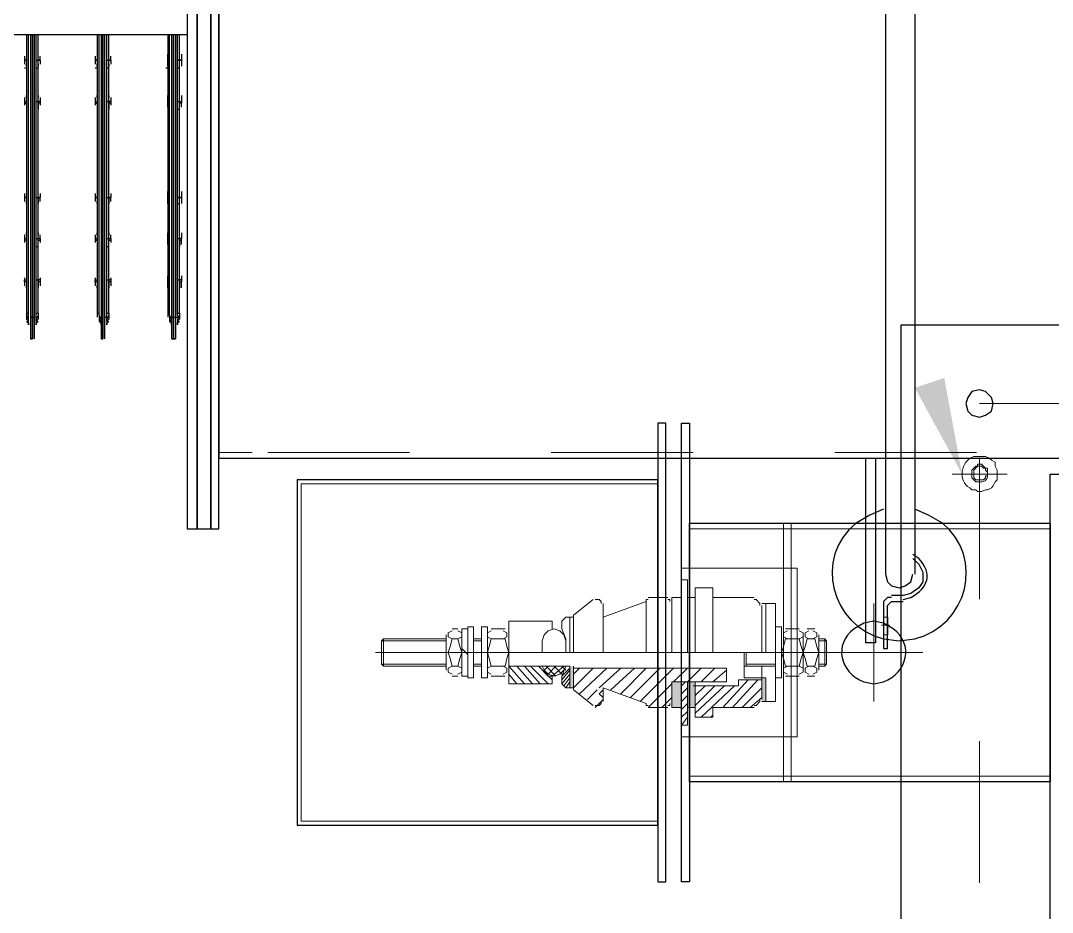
# Model space of a CAD drawing. Header units: metres. Extents: x 532250 to 532639, y 2673852 to 2674172.
# Drawn here: x 532449.909 to 532450.637, y 2674047.684 to 2674048.313 of the extents above; entities that cross this region are included whole.
import ezdxf

# ---------------------------------------------------------------- set-up
doc = ezdxf.new("R2010")
doc.units = ezdxf.units.M
doc.header["$MEASUREMENT"] = 0
doc.linetypes.add('PDF_IMPORT', pattern=[1, 0.8, -0.2])
doc.layers.add('IDT', color=7, linetype='Continuous')

# ---------------------------------------------------------------- blocks, each defined once
blk = doc.blocks.new('IDT')
at = {"layer": 'IDT', "transparency": 33554559}
for points in [[(16.49559, 9.90925), (16.49559, 9.92585), (16.49283, 9.92585), (16.49283, 9.90925)], [(16.54815, 9.91202), (16.54815, 9.93), (16.54262, 9.93), (16.54262, 9.91202)], [(16.55922, 9.93), (16.5523, 9.93), (16.5523, 9.91202), (16.55922, 9.91202)], [(16.63114, 9.90095), (16.63114, 9.91617), (16.62838, 9.91617), (16.62838, 9.90095)]]:
    blk.add_hatch(color=0, dxfattribs=at).paths.add_polyline_path(points)
at = {"layer": 'IDT', "color": 0, "lineweight": 25}
for p, q in [((16.39739, 14.30905), (16.39739, 9.66028)), ((16.29227, 14.20393), (16.29227, 9.7654)), ((16.54677, 9.72944), (16.54677, 10.0531)), ((16.54677, 10.0531), (16.5523, 10.0531)), ((16.5523, 10.0531), (16.5523, 9.72944)), ((16.5689, 10.0531), (16.56337, 10.0531)), ((16.56337, 10.0531), (16.56337, 9.72944)), ((16.5689, 9.72944), (16.5689, 10.0531)), ((16.8234, 10.01299), (16.5689, 10.01299)), ((16.5689, 10.01299), (16.5689, 9.76955)), ((16.8234, 9.76955), (16.8234, 10.01299)), ((16.29227, 9.79998), (16.29227, 9.98256)), ((16.29227, 9.98256), (16.54677, 9.98256)), ((16.54677, 9.98256), (16.54677, 9.79998)), ((16.41676, 9.9134), (16.40984, 9.91202)), ((16.42367, 9.91202), (16.41676, 9.9134)), ((16.39877, 9.88297), (16.38771, 9.88159)), ((16.40984, 9.88159), (16.39877, 9.88297)), ((16.40984, 9.8885), (16.40707, 9.8885)), ((16.40707, 9.8885), (16.40707, 9.86084)), ((16.40984, 9.85808), (16.40984, 9.8885)), ((16.41537, 9.75434), (16.41537, 9.88436)), ((16.41537, 9.88436), (16.42229, 9.88436)), ((16.42229, 9.88436), (16.42229, 9.83594)), ((16.40292, 9.87467), (16.40984, 9.87052)), ((16.40707, 9.86637), (16.40707, 9.87882)), ((16.40984, 9.86637), (16.40984, 9.87882)), ((16.42367, 9.87052), (16.43059, 9.87467)), ((16.40984, 9.87052), (16.41676, 9.86914)), ((16.41676, 9.86914), (16.42367, 9.87052)), ((16.40707, 9.86084), (16.40707, 9.85808)), ((16.39601, 9.85393), (16.39048, 9.85254)), ((16.40154, 9.85531), (16.39601, 9.85531)), ((16.40431, 9.85531), (16.40154, 9.85531)), ((16.40707, 9.85808), (16.40431, 9.85531)), ((16.40707, 9.85254), (16.40984, 9.85531)), ((16.40984, 9.85531), (16.40984, 9.85808)), ((16.38218, 9.84148), (16.38494, 9.84563)), ((16.38494, 9.84563), (16.39048, 9.84978)), ((16.39048, 9.84978), (16.39601, 9.85116)), ((16.39877, 9.84563), (16.39462, 9.84424)), ((16.39601, 9.85116), (16.40431, 9.85116)), ((16.40431, 9.84424), (16.39877, 9.84563)), ((16.40431, 9.85254), (16.40707, 9.85254)), ((16.38218, 9.83456), (16.38218, 9.84148)), ((16.39048, 9.84148), (16.38909, 9.83594)), ((16.39462, 9.84424), (16.39048, 9.84148)), ((16.40707, 9.84148), (16.40431, 9.84424)), ((16.40846, 9.83594), (16.40707, 9.84148)), ((16.38494, 9.82903), (16.38218, 9.83456)), ((16.38771, 9.26609), (16.38771, 9.83594)), ((16.40846, 9.26609), (16.40846, 9.83594)), ((16.42229, 9.83594), (16.42229, 9.75434)), ((16.38909, 9.82488), (16.38494, 9.82903)), ((16.38494, 9.82488), (16.38909, 9.82211)), ((16.88426, 9.80413), (16.87873, 9.80413)), ((16.87873, 9.80413), (16.87873, 8.9452)), ((16.88426, 8.9452), (16.88426, 9.80413)), ((16.89394, 9.80413), (16.88426, 9.80413)), ((16.88426, 9.80413), (16.88426, 8.9452)), ((16.89394, 8.9452), (16.89394, 9.80413)), ((16.90086, 9.80413), (16.89394, 9.80413)), ((16.89394, 9.80413), (16.89394, 8.9452)), ((16.90086, 8.9452), (16.90086, 9.80413)), ((16.54677, 9.79998), (16.29227, 9.79998)), ((16.36834, 9.79998), (16.37803, 9.79445)), ((16.41952, 9.79445), (16.4292, 9.79998)), ((16.37803, 9.79445), (16.38771, 9.7903)), ((16.40984, 9.7903), (16.41952, 9.79445)), ((16.5689, 9.76955), (16.8234, 9.76955)), ((16.29227, 9.7654), (15.36418, 9.7654)), ((16.87873, 9.75434), (14.77772, 9.75434)), ((16.42229, 9.75434), (16.41537, 9.75434)), ((16.87873, 8.99637), (16.87873, 9.75434)), ((16.5523, 9.72944), (16.54677, 9.72944)), ((16.56337, 9.72944), (16.5689, 9.72944)), ((16.33792, 9.72391), (16.33377, 9.72114)), ((16.34207, 9.72529), (16.33792, 9.72391)), ((16.3476, 9.72391), (16.34207, 9.72529)), ((16.35036, 9.72114), (16.3476, 9.72391)), ((16.33377, 9.72114), (16.33238, 9.71561)), ((16.33238, 9.71561), (16.33377, 9.71146)), ((16.35175, 9.71561), (16.35036, 9.72114)), ((16.35036, 9.71146), (16.35175, 9.71561)), ((16.33377, 9.71146), (16.33792, 9.70731)), ((16.33792, 9.70731), (16.34207, 9.70593)), ((16.34207, 9.70593), (16.3476, 9.70731)), ((16.3476, 9.70731), (16.35036, 9.71146)), ((16.91054, 9.66997), (16.90916, 9.66997)), ((16.90916, 9.66997), (16.90916, 9.65475)), ((16.90916, 9.65337), (16.90916, 9.66997)), ((16.90916, 9.66997), (16.91054, 9.66997)), ((16.91192, 9.66997), (16.91054, 9.66997)), ((16.91054, 9.66997), (16.91054, 9.65475)), ((16.91192, 9.65337), (16.91192, 9.66997)), ((16.95895, 9.66997), (16.95895, 9.65337)), ((16.96172, 9.66997), (16.96033, 9.66997)), ((16.96033, 9.66997), (16.96172, 9.66997)), ((16.96033, 9.65475), (16.96033, 9.66997)), ((16.96033, 9.66997), (16.96033, 9.65475)), ((16.96172, 9.65337), (16.96172, 9.66997)), ((17.00874, 9.66997), (17.00874, 9.65337)), ((17.01151, 9.66997), (17.01013, 9.66997)), ((17.01013, 9.66997), (17.01151, 9.66997)), ((17.01013, 9.65475), (17.01013, 9.66997)), ((17.01013, 9.66997), (17.01013, 9.65475)), ((17.01151, 9.65337), (17.01151, 9.66997)), ((16.39739, 9.66028), (15.27012, 9.66028)), ((16.90777, 9.6589), (16.90639, 9.65752)), ((16.90639, 9.65614), (16.90777, 9.65752)), ((16.90777, 9.65752), (16.90639, 9.65614)), ((16.90777, 9.65614), (16.90777, 9.66028)), ((16.90777, 9.66028), (16.90777, 9.6589)), ((16.91192, 9.6589), (16.91192, 9.66028)), ((16.91192, 9.66028), (16.91192, 9.65614)), ((16.91331, 9.65752), (16.91192, 9.6589)), ((16.91331, 9.65614), (16.91192, 9.65752)), ((16.91331, 9.65337), (16.91331, 9.65752)), ((16.95757, 9.6589), (16.95618, 9.65752)), ((16.95618, 9.65614), (16.95757, 9.65752)), ((16.95757, 9.65614), (16.95757, 9.66028)), ((16.95757, 9.66028), (16.95757, 9.6589)), ((16.95757, 9.65752), (16.95757, 9.65337)), ((16.96172, 9.6589), (16.96172, 9.66028)), ((16.96172, 9.66028), (16.96172, 9.65614)), ((16.9631, 9.65752), (16.96172, 9.6589)), ((16.9631, 9.65614), (16.96172, 9.65752)), ((16.9631, 9.65337), (16.9631, 9.65752)), ((17.00736, 9.6589), (17.00598, 9.65752)), ((17.00598, 9.65614), (17.00736, 9.65752)), ((17.00736, 9.65614), (17.00736, 9.66028)), ((17.00736, 9.66028), (17.00736, 9.6589)), ((17.00736, 9.65752), (17.00736, 9.65337)), ((17.01289, 9.6589), (17.01289, 9.66028)), ((17.01289, 9.66028), (17.01289, 9.65614)), ((17.01428, 9.65752), (17.01289, 9.6589)), ((17.01428, 9.65614), (17.01289, 9.65752)), ((17.01289, 9.65752), (17.01289, 9.65337)), ((16.90639, 9.65337), (16.90777, 9.65614)), ((16.90639, 9.65475), (16.90639, 9.65614)), ((16.90639, 9.65614), (16.90777, 9.65337)), ((16.90639, 9.65199), (16.90639, 9.65475)), ((16.90777, 9.65199), (16.90639, 9.65199)), ((16.90639, 9.65199), (16.90639, 9.45558)), ((16.90916, 9.65475), (16.90777, 9.65475)), ((16.90777, 9.65337), (16.90777, 9.45558)), ((16.91054, 9.65475), (16.90916, 9.65475)), ((16.90916, 9.65475), (16.90916, 9.45558)), ((16.90916, 9.45558), (16.90916, 9.65337)), ((16.91192, 9.65475), (16.91054, 9.65475)), ((16.91054, 9.65475), (16.91054, 9.45558)), ((16.91192, 9.65614), (16.91331, 9.65337)), ((16.91192, 9.45558), (16.91192, 9.65337)), ((16.91331, 9.65475), (16.91331, 9.65614)), ((16.91331, 9.65337), (16.91331, 9.45558)), ((16.91469, 9.65199), (16.91331, 9.65199)), ((16.91469, 9.65199), (16.91469, 9.65475)), ((16.91469, 9.45558), (16.91469, 9.65199)), ((16.95618, 9.65337), (16.95757, 9.65614)), ((16.95618, 9.65475), (16.95618, 9.65614)), ((16.95618, 9.65199), (16.95618, 9.65475)), ((16.95757, 9.65199), (16.95618, 9.65199)), ((16.95618, 9.65199), (16.95618, 9.45558)), ((16.95895, 9.65475), (16.95757, 9.65475)), ((16.95757, 9.65337), (16.95757, 9.45558)), ((16.95895, 9.65337), (16.95895, 9.45558)), ((16.96172, 9.65475), (16.96033, 9.65475)), ((16.96033, 9.65475), (16.96172, 9.65475)), ((16.96033, 9.45558), (16.96033, 9.65475)), ((16.96033, 9.65475), (16.96033, 9.45558)), ((16.96172, 9.65614), (16.9631, 9.65337)), ((16.96172, 9.45558), (16.96172, 9.65337)), ((16.9631, 9.65475), (16.9631, 9.65614)), ((16.9631, 9.65337), (16.9631, 9.45558)), ((16.96448, 9.65199), (16.9631, 9.65199)), ((16.96448, 9.65199), (16.96448, 9.65475)), ((16.96448, 9.45558), (16.96448, 9.65199)), ((17.00598, 9.65337), (17.00736, 9.65614)), ((17.00598, 9.65475), (17.00598, 9.65614)), ((17.00598, 9.65199), (17.00598, 9.65475)), ((17.00736, 9.65199), (17.00598, 9.65199)), ((17.00598, 9.65199), (17.00598, 9.45558)), ((17.00736, 9.65337), (17.00736, 9.45558)), ((17.01013, 9.65475), (17.00874, 9.65475)), ((17.00874, 9.65337), (17.00874, 9.45558)), ((17.01013, 9.65475), (17.01013, 9.45558)), ((17.01013, 9.45558), (17.01013, 9.65475)), ((17.01013, 9.65475), (17.01151, 9.65475)), ((17.01151, 9.65475), (17.01013, 9.65475)), ((17.01151, 9.45558), (17.01151, 9.65337)), ((17.01289, 9.65614), (17.01428, 9.65337)), ((17.01289, 9.65337), (17.01289, 9.45558)), ((17.01428, 9.65199), (17.01289, 9.65199)), ((17.01428, 9.65475), (17.01428, 9.65614)), ((17.01428, 9.65199), (17.01428, 9.65475)), ((17.01428, 9.45558), (17.01428, 9.65199)), ((16.90501, 9.634), (16.90501, 9.63262)), ((16.90501, 9.63262), (16.90501, 9.62986)), ((16.90501, 9.62847), (16.90501, 9.62986)), ((16.90501, 9.62986), (16.90639, 9.62986)), ((16.90501, 9.62709), (16.90501, 9.62847)), ((16.90501, 9.62847), (16.90639, 9.62847)), ((16.90639, 9.62847), (16.90639, 9.634)), ((16.90777, 9.62847), (16.90639, 9.62847)), ((16.90639, 9.62847), (16.90639, 9.62432)), ((16.91469, 9.62986), (16.91469, 9.634)), ((16.91469, 9.634), (16.91469, 9.63262)), ((16.91469, 9.63262), (16.91469, 9.62986)), ((16.91469, 9.62432), (16.91469, 9.62986)), ((16.91469, 9.62986), (16.91469, 9.62709)), ((16.9548, 9.62986), (16.9548, 9.63262)), ((16.9548, 9.62847), (16.9548, 9.62986)), ((16.9548, 9.62986), (16.95618, 9.62986)), ((16.9548, 9.62709), (16.9548, 9.62847)), ((16.9548, 9.62847), (16.95618, 9.62847)), ((16.95618, 9.62986), (16.95618, 9.634)), ((16.95618, 9.634), (16.95618, 9.63262)), ((16.95618, 9.62847), (16.95618, 9.62986)), ((16.95757, 9.62847), (16.95618, 9.62847)), ((16.95618, 9.62847), (16.95618, 9.62432)), ((16.96448, 9.62847), (16.96448, 9.634)), ((16.96448, 9.634), (16.96448, 9.63262)), ((16.96448, 9.62986), (16.96587, 9.62986)), ((16.96448, 9.62432), (16.96448, 9.62847)), ((16.96587, 9.62847), (16.96448, 9.62847)), ((16.96587, 9.62986), (16.96587, 9.63262)), ((16.96587, 9.62986), (16.96587, 9.62847)), ((16.96587, 9.62709), (16.96587, 9.62847)), ((17.00459, 9.62986), (17.00459, 9.63262)), ((17.00459, 9.62847), (17.00459, 9.62986)), ((17.00459, 9.62986), (17.00598, 9.62986)), ((17.00459, 9.62709), (17.00459, 9.62847)), ((17.00459, 9.62847), (17.00598, 9.62847)), ((17.00598, 9.62986), (17.00598, 9.634)), ((17.00598, 9.634), (17.00598, 9.63262)), ((17.00598, 9.62847), (17.00598, 9.62986)), ((17.00736, 9.62847), (17.00598, 9.62847)), ((17.00598, 9.62847), (17.00598, 9.62432)), ((17.01428, 9.62847), (17.01428, 9.634)), ((17.01428, 9.634), (17.01428, 9.63262)), ((17.01428, 9.62986), (17.01566, 9.62986)), ((17.01428, 9.62432), (17.01428, 9.62847)), ((17.01566, 9.62847), (17.01428, 9.62847)), ((17.01566, 9.62986), (17.01566, 9.63262)), ((17.01566, 9.62986), (17.01566, 9.62847)), ((17.01566, 9.62709), (17.01566, 9.62847)), ((16.90501, 9.62571), (16.90501, 9.62709)), ((16.91469, 9.62709), (16.91469, 9.62571)), ((16.95618, 9.62709), (16.95618, 9.62571)), ((16.96448, 9.62571), (16.96448, 9.62709)), ((17.00598, 9.62709), (17.00598, 9.62571)), ((17.01428, 9.62571), (17.01428, 9.62709)), ((16.90501, 9.60358), (16.90501, 9.60219)), ((16.90501, 9.60219), (16.90501, 9.60081)), ((16.90501, 9.60081), (16.90501, 9.59943)), ((16.90501, 9.60081), (16.90639, 9.60081)), ((16.90501, 9.59943), (16.90639, 9.59943)), ((16.90501, 9.59666), (16.90501, 9.59943)), ((16.90639, 9.60081), (16.90639, 9.60496)), ((16.90639, 9.59943), (16.90639, 9.60081)), ((16.90777, 9.59943), (16.90639, 9.59943)), ((16.90639, 9.59943), (16.90639, 9.59528)), ((16.91469, 9.59943), (16.91469, 9.60496)), ((16.91469, 9.60358), (16.91469, 9.60219)), ((16.91469, 9.60219), (16.91469, 9.59943)), ((16.91469, 9.59943), (16.91469, 9.59666)), ((16.91469, 9.59528), (16.91469, 9.59943)), ((16.9548, 9.60081), (16.9548, 9.60219)), ((16.9548, 9.59943), (16.9548, 9.60081)), ((16.9548, 9.60081), (16.95618, 9.60081)), ((16.95618, 9.59943), (16.9548, 9.59943)), ((16.9548, 9.59943), (16.9548, 9.59666)), ((16.95757, 9.60496), (16.95618, 9.60496)), ((16.95618, 9.60496), (16.95618, 9.60081)), ((16.95618, 9.60358), (16.95618, 9.60219)), ((16.95618, 9.60081), (16.95618, 9.59943)), ((16.95757, 9.59943), (16.95618, 9.59943)), ((16.95618, 9.59943), (16.95618, 9.59528)), ((16.96448, 9.60081), (16.96448, 9.60496)), ((16.96448, 9.60219), (16.96448, 9.60358)), ((16.96448, 9.59943), (16.96448, 9.60081)), ((16.96448, 9.60081), (16.96587, 9.60081)), ((16.96448, 9.59528), (16.96448, 9.59943)), ((16.96587, 9.59943), (16.96448, 9.59943)), ((16.96587, 9.60081), (16.96587, 9.60219)), ((16.96587, 9.59943), (16.96587, 9.60081)), ((16.96587, 9.59666), (16.96587, 9.59943)), ((17.00459, 9.60081), (17.00459, 9.60219)), ((17.00459, 9.59943), (17.00459, 9.60081)), ((17.00459, 9.60081), (17.00598, 9.60081)), ((17.00598, 9.59943), (17.00459, 9.59943)), ((17.00459, 9.59943), (17.00459, 9.59666)), ((17.00736, 9.60496), (17.00598, 9.60496)), ((17.00598, 9.60496), (17.00598, 9.60081)), ((17.00598, 9.60358), (17.00598, 9.60219)), ((17.00598, 9.60081), (17.00598, 9.59943)), ((17.00736, 9.59943), (17.00598, 9.59943)), ((17.00598, 9.59943), (17.00598, 9.59528)), ((17.01428, 9.60081), (17.01428, 9.60496)), ((17.01428, 9.60219), (17.01428, 9.60358)), ((17.01428, 9.59943), (17.01428, 9.60081)), ((17.01428, 9.60081), (17.01566, 9.60081)), ((17.01428, 9.59528), (17.01428, 9.59943)), ((17.01566, 9.59943), (17.01428, 9.59943)), ((17.01566, 9.60081), (17.01566, 9.60219)), ((17.01566, 9.59943), (17.01566, 9.60081)), ((17.01566, 9.59666), (17.01566, 9.59943)), ((16.90501, 9.59528), (16.90501, 9.59666)), ((16.91469, 9.59666), (16.91469, 9.59528)), ((16.95618, 9.59528), (16.95618, 9.59666)), ((16.96448, 9.59666), (16.96448, 9.59528)), ((17.00598, 9.59528), (17.00598, 9.59666)), ((17.01428, 9.59666), (17.01428, 9.59528)), ((16.90501, 9.57315), (16.90501, 9.57453)), ((16.90501, 9.57038), (16.90501, 9.57315)), ((16.90501, 9.56761), (16.90501, 9.57038)), ((16.90501, 9.57038), (16.90639, 9.57038)), ((16.90639, 9.57038), (16.90501, 9.57038)), ((16.90777, 9.57453), (16.90639, 9.57453)), ((16.90639, 9.57453), (16.90639, 9.57038)), ((16.90639, 9.57038), (16.90639, 9.56485)), ((16.90777, 9.57038), (16.90639, 9.57038)), ((16.90639, 9.57038), (16.90777, 9.57038)), ((16.91469, 9.57038), (16.91469, 9.57453)), ((16.91469, 9.57453), (16.91469, 9.57315)), ((16.91469, 9.57315), (16.91469, 9.57038)), ((16.91469, 9.56485), (16.91469, 9.57038)), ((16.91469, 9.57038), (16.91469, 9.56761)), ((16.9548, 9.57315), (16.9548, 9.57038)), ((16.9548, 9.56761), (16.9548, 9.57038)), ((16.9548, 9.57038), (16.95618, 9.57038)), ((16.9548, 9.57038), (16.95618, 9.57038)), ((16.95618, 9.57038), (16.9548, 9.57038)), ((16.95618, 9.57038), (16.95618, 9.57453)), ((16.95618, 9.57453), (16.95618, 9.57315)), ((16.95757, 9.57038), (16.95618, 9.57038)), ((16.95618, 9.57038), (16.95618, 9.56485)), ((16.96448, 9.57038), (16.96448, 9.57453)), ((16.96448, 9.57453), (16.96448, 9.57315)), ((16.96448, 9.56485), (16.96448, 9.57038)), ((16.96587, 9.57038), (16.96448, 9.57038)), ((16.96448, 9.57038), (16.96587, 9.57038)), ((16.96587, 9.57038), (16.96448, 9.57038)), ((16.96587, 9.57038), (16.96587, 9.57315)), ((16.96587, 9.56761), (16.96587, 9.57038)), ((17.00459, 9.57315), (17.00459, 9.57038)), ((17.00459, 9.56761), (17.00459, 9.57038)), ((17.00459, 9.57038), (17.00598, 9.57038)), ((17.00459, 9.57038), (17.00598, 9.57038)), ((17.00598, 9.57038), (17.00459, 9.57038)), ((17.00598, 9.57038), (17.00598, 9.57453)), ((17.00598, 9.57453), (17.00598, 9.57315)), ((17.00736, 9.57038), (17.00598, 9.57038)), ((17.00598, 9.57038), (17.00598, 9.56485)), ((17.01428, 9.57038), (17.01428, 9.57453)), ((17.01428, 9.57453), (17.01428, 9.57315)), ((17.01428, 9.56485), (17.01428, 9.57038)), ((17.01566, 9.57038), (17.01428, 9.57038)), ((17.01428, 9.57038), (17.01566, 9.57038)), ((17.01566, 9.57038), (17.01428, 9.57038)), ((17.01566, 9.57038), (17.01566, 9.57315)), ((17.01566, 9.56761), (17.01566, 9.57038)), ((16.90501, 9.56623), (16.90501, 9.56761)), ((16.91469, 9.56761), (16.91469, 9.56623)), ((16.95618, 9.56761), (16.95618, 9.56623)), ((16.96448, 9.56623), (16.96448, 9.56761)), ((17.00598, 9.56761), (17.00598, 9.56623)), ((17.01428, 9.56623), (17.01428, 9.56761)), ((16.90501, 9.50676), (16.90501, 9.50537)), ((16.90501, 9.50537), (16.90501, 9.50399)), ((16.90501, 9.50261), (16.90501, 9.50399)), ((16.90501, 9.50399), (16.90639, 9.50399)), ((16.90777, 9.50814), (16.90639, 9.50814)), ((16.90639, 9.50814), (16.90639, 9.50399)), ((16.90639, 9.50399), (16.90639, 9.50261)), ((16.91469, 9.50399), (16.91469, 9.50814)), ((16.91469, 9.50676), (16.91469, 9.50537)), ((16.91469, 9.50537), (16.91469, 9.50399)), ((16.91469, 9.50399), (16.91469, 9.49984)), ((16.91469, 9.50261), (16.91469, 9.50399)), ((16.9548, 9.50399), (16.9548, 9.50537)), ((16.9548, 9.50261), (16.9548, 9.50399)), ((16.9548, 9.50399), (16.95618, 9.50399)), ((16.95618, 9.50261), (16.95618, 9.50814)), ((16.95618, 9.50676), (16.95618, 9.50537)), ((16.96448, 9.50399), (16.96448, 9.50814)), ((16.96448, 9.50537), (16.96448, 9.50676)), ((16.96448, 9.49846), (16.96448, 9.50399)), ((16.96587, 9.50399), (16.96448, 9.50399)), ((16.96587, 9.50399), (16.96587, 9.50537)), ((16.96587, 9.50261), (16.96587, 9.50399)), ((17.00459, 9.50399), (17.00459, 9.50537)), ((17.00459, 9.50261), (17.00459, 9.50399)), ((17.00459, 9.50399), (17.00598, 9.50399)), ((17.00598, 9.50261), (17.00598, 9.50814)), ((17.00598, 9.50676), (17.00598, 9.50537)), ((17.01428, 9.50399), (17.01428, 9.50814)), ((17.01428, 9.50537), (17.01428, 9.50676)), ((17.01428, 9.49846), (17.01428, 9.50399)), ((17.01566, 9.50399), (17.01428, 9.50399)), ((17.01566, 9.50399), (17.01566, 9.50537)), ((17.01566, 9.50261), (17.01566, 9.50399)), ((16.90639, 9.50261), (16.90501, 9.50261)), ((16.90501, 9.49984), (16.90501, 9.50261)), ((16.90501, 9.49846), (16.90501, 9.49984)), ((16.90777, 9.50261), (16.90639, 9.50261)), ((16.90639, 9.50261), (16.90639, 9.49846)), ((16.91469, 9.49846), (16.91469, 9.50261)), ((16.91469, 9.49984), (16.91469, 9.49846)), ((16.9548, 9.49984), (16.9548, 9.50261)), ((16.9548, 9.50261), (16.95618, 9.50261)), ((16.95757, 9.50261), (16.95618, 9.50261)), ((16.95618, 9.50261), (16.95618, 9.49846)), ((16.95618, 9.49846), (16.95618, 9.49984)), ((16.96587, 9.50261), (16.96448, 9.50261)), ((16.96448, 9.49984), (16.96448, 9.49846)), ((16.96587, 9.49984), (16.96587, 9.50261)), ((17.00459, 9.49984), (17.00459, 9.50261)), ((17.00459, 9.50261), (17.00598, 9.50261)), ((17.00736, 9.50261), (17.00598, 9.50261)), ((17.00598, 9.50261), (17.00598, 9.49846)), ((17.00598, 9.49846), (17.00598, 9.49984)), ((17.01566, 9.50261), (17.01428, 9.50261)), ((17.01428, 9.49984), (17.01428, 9.49846)), ((17.01566, 9.49984), (17.01566, 9.50261)), ((16.90501, 9.47633), (16.90501, 9.47771)), ((16.90501, 9.47356), (16.90501, 9.47633)), ((16.90639, 9.47909), (16.90777, 9.47909)), ((16.90639, 9.47771), (16.90639, 9.47356)), ((16.91469, 9.47909), (16.91607, 9.47909)), ((16.91469, 9.47356), (16.91469, 9.47771)), ((16.91469, 9.47771), (16.91469, 9.47633)), ((16.91469, 9.47633), (16.91469, 9.47356)), ((16.9548, 9.47356), (16.9548, 9.47633)), ((16.95618, 9.47909), (16.95757, 9.47909)), ((16.95618, 9.47633), (16.95618, 9.47771)), ((16.95618, 9.47771), (16.95618, 9.47356)), ((16.96448, 9.47909), (16.96587, 9.47909)), ((16.96448, 9.47356), (16.96448, 9.47771)), ((16.96448, 9.47771), (16.96448, 9.47633)), ((16.96587, 9.47356), (16.96587, 9.47633)), ((17.00459, 9.47356), (17.00459, 9.47633)), ((17.00598, 9.47909), (17.00736, 9.47909)), ((17.00598, 9.47633), (17.00598, 9.47771)), ((17.00598, 9.47771), (17.00598, 9.47356)), ((17.01428, 9.47909), (17.01566, 9.47909)), ((17.01428, 9.47356), (17.01428, 9.47771)), ((17.01428, 9.47771), (17.01428, 9.47633)), ((17.01566, 9.47356), (17.01566, 9.47633)), ((16.90501, 9.47079), (16.90501, 9.47356)), ((16.90501, 9.47356), (16.90639, 9.47356)), ((16.90639, 9.47356), (16.90501, 9.47356)), ((16.90501, 9.46941), (16.90501, 9.47079)), ((16.90639, 9.47356), (16.90777, 9.47356)), ((16.90777, 9.47356), (16.90639, 9.47356)), ((16.90639, 9.47356), (16.90639, 9.46803)), ((16.91469, 9.46803), (16.91469, 9.47356)), ((16.91469, 9.47356), (16.91469, 9.47079)), ((16.91469, 9.47079), (16.91469, 9.46941)), ((16.95618, 9.47356), (16.9548, 9.47356)), ((16.9548, 9.47356), (16.9548, 9.47079)), ((16.9548, 9.47356), (16.95618, 9.47356)), ((16.95618, 9.47356), (16.9548, 9.47356)), ((16.95757, 9.47356), (16.95618, 9.47356)), ((16.95618, 9.47356), (16.95618, 9.46803)), ((16.95618, 9.47079), (16.95618, 9.46941)), ((16.96448, 9.46803), (16.96448, 9.47356)), ((16.96587, 9.47356), (16.96448, 9.47356)), ((16.96448, 9.47356), (16.96587, 9.47356)), ((16.96448, 9.46941), (16.96448, 9.47079)), ((16.96587, 9.47079), (16.96587, 9.47356)), ((17.00598, 9.47356), (17.00459, 9.47356)), ((17.00459, 9.47356), (17.00459, 9.47079)), ((17.00459, 9.47356), (17.00598, 9.47356)), ((17.00598, 9.47356), (17.00459, 9.47356)), ((17.00736, 9.47356), (17.00598, 9.47356)), ((17.00598, 9.47356), (17.00598, 9.46803)), ((17.00598, 9.47079), (17.00598, 9.46941)), ((17.01428, 9.46803), (17.01428, 9.47356)), ((17.01566, 9.47356), (17.01428, 9.47356)), ((17.01428, 9.47356), (17.01566, 9.47356)), ((17.01428, 9.46941), (17.01428, 9.47079)), ((17.01566, 9.47079), (17.01566, 9.47356)), ((16.90086, 9.45558), (17.21622, 9.45558))]:
    blk.add_line(p, q, dxfattribs=at)
at = {"layer": 'IDT', "color": 0, "linetype": 'PDF_IMPORT', "lineweight": 13, "ltscale": 0.113333}
for p, q in [((16.34207, 14.25373), (16.34207, 9.71561)), ((16.34207, 9.71561), (15.32545, 9.71561))]:
    blk.add_line(p, q, dxfattribs=at)
at = {"layer": 'IDT', "color": 0, "lineweight": 13}
for p, q in [((16.82064, 10.01022), (16.5689, 10.01022)), ((16.5689, 10.01022), (16.5689, 9.77232)), ((16.82064, 9.77232), (16.82064, 10.01022)), ((16.29227, 9.97841), (16.54677, 9.97841)), ((16.29227, 9.80413), (16.29227, 9.97841)), ((16.47485, 9.98256), (16.47485, 9.79998)), ((16.48038, 9.98256), (16.48038, 9.79998)), ((16.54677, 9.97841), (16.54677, 9.80413)), ((16.41676, 9.85669), (16.41676, 9.92585)), ((16.38218, 9.89127), (16.45133, 9.89127)), ((16.40984, 9.87882), (16.40707, 9.87882)), ((16.40569, 9.87191), (16.41122, 9.87191)), ((16.40984, 9.86637), (16.40707, 9.86637)), ((16.54677, 9.80413), (16.29227, 9.80413)), ((16.33238, 9.7737), (16.331, 9.77094)), ((16.33377, 9.77509), (16.33238, 9.7737)), ((16.33653, 9.77647), (16.33377, 9.77509)), ((16.33792, 9.77647), (16.33653, 9.77647)), ((16.34068, 9.77785), (16.33792, 9.77647)), ((16.34345, 9.77785), (16.34068, 9.77785)), ((16.34483, 9.77647), (16.34345, 9.77785)), ((16.3476, 9.77647), (16.34483, 9.77647)), ((16.34898, 9.77509), (16.3476, 9.77647)), ((16.331, 9.77094), (16.32962, 9.76955)), ((16.32962, 9.76955), (16.32962, 9.76264)), ((16.33792, 9.76679), (16.33653, 9.76679)), ((16.33653, 9.76679), (16.33653, 9.76402)), ((16.3393, 9.76955), (16.33792, 9.76817)), ((16.33792, 9.76817), (16.33792, 9.76679)), ((16.34483, 9.76955), (16.3393, 9.76955)), ((16.34483, 9.77094), (16.34207, 9.77094)), ((16.3476, 9.76817), (16.34483, 9.77094)), ((16.34621, 9.76817), (16.34483, 9.76955)), ((16.34621, 9.76264), (16.34621, 9.76817)), ((16.3476, 9.76264), (16.3476, 9.76817)), ((16.5689, 9.77232), (16.82064, 9.77232)), ((16.36143, 9.7654), (16.3227, 9.7654)), ((16.32962, 9.76264), (16.331, 9.75987)), ((16.331, 9.75987), (16.331, 9.75711)), ((16.33653, 9.76402), (16.33653, 9.76125)), ((16.33653, 9.76402), (16.33792, 9.76264)), ((16.33653, 9.76125), (16.33792, 9.76125)), ((16.33792, 9.76264), (16.33792, 9.76125)), ((16.33792, 9.76125), (16.34068, 9.75849)), ((16.33792, 9.76125), (16.3393, 9.76125)), ((16.3393, 9.76125), (16.34068, 9.75987)), ((16.34068, 9.75987), (16.34207, 9.75987)), ((16.34068, 9.75849), (16.34207, 9.75849)), ((16.34207, 9.75987), (16.34345, 9.75987)), ((16.34207, 9.75849), (16.34345, 9.75849)), ((16.34345, 9.75987), (16.34621, 9.76264)), ((16.34345, 9.75849), (16.34345, 9.75987)), ((16.34345, 9.75987), (16.34483, 9.75987)), ((16.34483, 9.75987), (16.3476, 9.76264)), ((16.331, 9.75711), (16.33377, 9.75572)), ((16.33377, 9.75572), (16.33515, 9.75434)), ((16.33515, 9.75434), (16.33792, 9.75296)), ((16.33792, 9.75296), (16.34207, 9.75296)), ((16.34207, 9.75296), (16.34621, 9.75296)), ((16.87873, 9.75019), (16.85521, 9.75019)), ((16.87873, 9.00052), (16.87873, 9.75019))]:
    blk.add_line(p, q, dxfattribs=at)
at = {"layer": 'IDT', "color": 0, "lineweight": 20}
for p, q in [((16.54677, 9.95075), (16.4707, 9.95075)), ((16.4707, 9.95075), (16.4707, 9.8318)), ((16.5523, 9.95075), (16.54677, 9.95075)), ((16.54677, 9.95075), (16.54677, 9.8318)), ((16.5523, 9.8318), (16.5523, 9.95075)), ((16.4707, 9.8318), (16.54677, 9.8318)), ((16.54677, 9.8318), (16.5523, 9.8318))]:
    blk.add_line(p, q, dxfattribs=at)
at = {"layer": 'IDT', "color": 0, "lineweight": 15}
for p, q in [((16.5523, 9.94245), (16.54815, 9.94245)), ((16.54815, 9.94245), (16.54815, 9.91202)), ((16.5523, 9.91202), (16.5523, 9.94245)), ((16.53017, 9.93553), (16.53017, 9.93691)), ((16.53017, 9.93691), (16.53156, 9.93691)), ((16.53017, 9.93138), (16.53017, 9.93553)), ((16.53156, 9.93691), (16.54124, 9.93691)), ((16.54124, 9.93691), (16.54262, 9.93691)), ((16.54262, 9.93691), (16.54262, 9.93553)), ((16.54262, 9.93553), (16.54262, 9.91202)), ((16.48591, 9.85669), (16.48591, 9.92585)), ((16.48591, 9.92585), (16.49283, 9.92585)), ((16.49283, 9.92585), (16.49559, 9.92585)), ((16.49283, 9.90925), (16.49283, 9.92585)), ((16.49974, 9.92862), (16.49698, 9.92585)), ((16.49698, 9.92585), (16.49698, 9.92447)), ((16.50113, 9.92862), (16.49974, 9.92862)), ((16.50113, 9.93), (16.52879, 9.93)), ((16.52879, 9.93), (16.53017, 9.93)), ((16.53017, 9.93), (16.53017, 9.93138)), ((16.54262, 9.91478), (16.54262, 9.93)), ((16.54262, 9.93), (16.54815, 9.93)), ((16.55922, 9.93), (16.5523, 9.93)), ((16.55922, 9.92723), (16.55922, 9.93)), ((16.55922, 9.9134), (16.55922, 9.92723)), ((16.56199, 9.92862), (16.5606, 9.92862)), ((16.5606, 9.92862), (16.5606, 9.92723)), ((16.56199, 9.93), (16.57582, 9.93)), ((16.57582, 9.92862), (16.5772, 9.92862)), ((16.5772, 9.92862), (16.5772, 9.92723)), ((16.5772, 9.92723), (16.60763, 9.91617)), ((16.60763, 9.91617), (16.60763, 9.92585)), ((16.6104, 9.92862), (16.60901, 9.92723)), ((16.60901, 9.92723), (16.60901, 9.92585)), ((16.61316, 9.92862), (16.6104, 9.92862)), ((16.62838, 9.91755), (16.61455, 9.92862)), ((16.49559, 9.92447), (16.49559, 9.90095)), ((16.6104, 9.92032), (16.60763, 9.92308)), ((16.60763, 9.91755), (16.6104, 9.92032)), ((16.51219, 9.91064), (16.51219, 9.91478)), ((16.51219, 9.91478), (16.54262, 9.91478)), ((16.52049, 9.91064), (16.52049, 9.91202)), ((16.52049, 9.91202), (16.52187, 9.91202)), ((16.52187, 9.91202), (16.55784, 9.91202)), ((16.55784, 9.91202), (16.55922, 9.91202)), ((16.55922, 9.91202), (16.55922, 9.9134)), ((16.62838, 9.90095), (16.62838, 9.91755)), ((16.63114, 9.91617), (16.62838, 9.91617)), ((16.62838, 9.91617), (16.62838, 9.90095)), ((16.63114, 9.91617), (16.63391, 9.91617)), ((16.63114, 9.90095), (16.63114, 9.91617)), ((16.63391, 9.91617), (16.63668, 9.9134)), ((16.63668, 9.9134), (16.63668, 9.90787)), ((16.64359, 9.90787), (16.64359, 9.9134)), ((16.64359, 9.9134), (16.67402, 9.9134)), ((16.67402, 9.9134), (16.67402, 9.86914)), ((16.45963, 9.90649), (16.45687, 9.9051)), ((16.45687, 9.9051), (16.45687, 9.90234)), ((16.45825, 9.90787), (16.46378, 9.90787)), ((16.46517, 9.9051), (16.4624, 9.90649)), ((16.46517, 9.90234), (16.46517, 9.9051)), ((16.46931, 9.90649), (16.46655, 9.9051)), ((16.46655, 9.9051), (16.46655, 9.90234)), ((16.46931, 9.90787), (16.479, 9.90787)), ((16.48038, 9.9051), (16.47761, 9.90649)), ((16.48038, 9.90234), (16.48038, 9.9051)), ((16.48176, 9.87329), (16.48176, 9.90925)), ((16.48176, 9.90925), (16.48591, 9.90925)), ((16.48591, 9.87329), (16.48591, 9.90925)), ((16.48591, 9.90925), (16.48591, 9.87329)), ((16.50804, 9.90925), (16.49283, 9.90925)), ((16.49559, 9.91064), (16.51219, 9.91064)), ((16.50804, 9.89127), (16.50804, 9.90925)), ((16.52049, 9.90372), (16.52049, 9.91064)), ((16.63668, 9.90787), (16.63391, 9.90095)), ((16.63529, 9.90372), (16.63806, 9.90649)), ((16.63806, 9.90649), (16.64221, 9.90787)), ((16.64221, 9.90787), (16.64636, 9.90649)), ((16.64636, 9.90787), (16.64359, 9.90787)), ((16.65327, 9.90095), (16.64636, 9.90787)), ((16.64636, 9.90649), (16.64912, 9.90372)), ((16.67817, 9.90649), (16.6754, 9.9051)), ((16.6754, 9.9051), (16.6754, 9.90234)), ((16.67679, 9.90787), (16.68647, 9.90787)), ((16.68924, 9.9051), (16.68647, 9.90649)), ((16.68924, 9.87329), (16.68924, 9.90925)), ((16.68924, 9.90925), (16.69339, 9.90925)), ((16.68924, 9.90234), (16.68924, 9.9051)), ((16.69339, 9.87329), (16.69339, 9.90925)), ((16.69339, 9.90925), (16.69339, 9.87329)), ((16.69892, 9.87329), (16.69892, 9.90925)), ((16.69892, 9.90925), (16.70307, 9.90925)), ((16.70307, 9.87329), (16.70307, 9.90925)), ((16.70307, 9.90925), (16.70307, 9.90787)), ((16.70307, 9.90787), (16.70722, 9.90787)), ((16.70722, 9.90787), (16.70722, 9.87467)), ((16.70998, 9.90649), (16.70722, 9.9051)), ((16.70722, 9.9051), (16.70722, 9.90234)), ((16.70998, 9.90787), (16.71413, 9.90787)), ((16.7169, 9.9051), (16.71413, 9.90649)), ((16.7169, 9.90234), (16.7169, 9.9051)), ((16.45133, 9.90095), (16.44995, 9.89957)), ((16.44995, 9.89957), (16.44995, 9.88297)), ((16.45133, 9.88159), (16.45133, 9.90095)), ((16.45133, 9.90095), (16.45548, 9.90095)), ((16.45548, 9.87882), (16.45548, 9.90372)), ((16.45687, 9.90234), (16.45963, 9.90095)), ((16.45825, 9.90095), (16.45687, 9.89542)), ((16.46378, 9.90095), (16.45825, 9.90095)), ((16.4624, 9.90095), (16.46517, 9.90234)), ((16.46517, 9.89542), (16.46378, 9.90095)), ((16.46655, 9.87882), (16.46655, 9.90372)), ((16.46655, 9.90234), (16.46931, 9.90095)), ((16.46931, 9.90095), (16.46793, 9.89542)), ((16.479, 9.90095), (16.46931, 9.90095)), ((16.47761, 9.90095), (16.48038, 9.90234)), ((16.48038, 9.89542), (16.479, 9.90095)), ((16.48591, 9.90095), (16.50666, 9.90095)), ((16.48591, 9.89957), (16.50666, 9.89957)), ((16.50804, 9.90095), (16.50666, 9.90095)), ((16.50666, 9.90095), (16.50666, 9.89127)), ((16.52049, 9.90234), (16.52049, 9.90372)), ((16.52187, 9.90234), (16.52049, 9.90234)), ((16.62838, 9.90234), (16.52187, 9.90234)), ((16.63391, 9.90095), (16.63114, 9.90095)), ((16.63391, 9.90095), (16.63529, 9.90372)), ((16.63529, 9.90095), (16.63391, 9.90095)), ((16.65051, 9.90095), (16.63391, 9.90095)), ((16.63391, 9.90095), (16.67402, 9.90095)), ((16.64912, 9.90372), (16.65051, 9.90095)), ((16.67402, 9.90095), (16.65327, 9.90095)), ((16.6754, 9.90234), (16.67817, 9.90095)), ((16.67679, 9.90095), (16.6754, 9.89542)), ((16.68647, 9.90095), (16.67679, 9.90095)), ((16.68647, 9.90095), (16.68924, 9.90234)), ((16.68785, 9.89542), (16.68647, 9.90095)), ((16.68924, 9.87882), (16.68924, 9.90372)), ((16.69339, 9.90095), (16.69892, 9.90095)), ((16.70722, 9.87882), (16.70722, 9.90372)), ((16.70722, 9.90234), (16.70998, 9.90095)), ((16.70998, 9.90095), (16.7086, 9.89542)), ((16.70998, 9.90095), (16.71413, 9.90095)), ((16.71413, 9.90095), (16.7169, 9.90234)), ((16.71552, 9.89542), (16.71413, 9.90095)), ((16.71828, 9.87882), (16.71828, 9.90372)), ((16.71828, 9.90095), (16.76254, 9.90095)), ((16.76393, 9.89957), (16.76254, 9.90095)), ((16.76254, 9.90095), (16.76254, 9.88159)), ((16.76393, 9.88297), (16.76393, 9.89957)), ((16.45687, 9.89542), (16.45548, 9.89127)), ((16.45548, 9.89127), (16.45687, 9.88712)), ((16.46655, 9.89127), (16.46517, 9.89542)), ((16.46517, 9.88712), (16.46655, 9.89127)), ((16.46793, 9.89542), (16.46655, 9.89127)), ((16.46655, 9.89127), (16.46793, 9.88712)), ((16.48176, 9.89127), (16.48038, 9.89542)), ((16.48038, 9.88712), (16.48176, 9.89127)), ((16.48591, 9.89127), (16.67402, 9.89127)), ((16.49283, 9.89127), (16.49283, 9.85669)), ((16.49559, 9.85808), (16.49559, 9.89127)), ((16.53017, 9.89127), (16.53017, 9.84701)), ((16.54262, 9.84701), (16.54262, 9.89127)), ((16.54262, 9.89127), (16.54262, 9.85254)), ((16.54815, 9.89127), (16.54815, 9.84009)), ((16.5523, 9.84009), (16.5523, 9.89127)), ((16.55922, 9.85531), (16.55922, 9.89127)), ((16.5772, 9.85531), (16.5772, 9.89127)), ((16.60763, 9.85669), (16.60763, 9.89127)), ((16.62838, 9.86637), (16.62838, 9.89127)), ((16.62838, 9.89127), (16.62838, 9.86499)), ((16.63114, 9.89127), (16.63114, 9.86637)), ((16.63391, 9.88159), (16.63391, 9.89127)), ((16.63391, 9.89127), (16.63391, 9.88297)), ((16.65051, 9.88297), (16.65051, 9.89127)), ((16.6754, 9.89542), (16.67402, 9.89127)), ((16.67402, 9.89127), (16.6754, 9.88712)), ((16.68924, 9.89127), (16.68785, 9.89542)), ((16.68785, 9.88712), (16.68924, 9.89127)), ((16.70722, 9.8885), (16.70307, 9.89265)), ((16.70307, 9.89265), (16.70307, 9.87329)), ((16.7086, 9.89542), (16.70722, 9.89127)), ((16.70722, 9.89127), (16.7086, 9.88712)), ((16.7169, 9.89127), (16.71552, 9.89542)), ((16.71552, 9.88712), (16.7169, 9.89127)), ((16.44995, 9.88297), (16.45133, 9.88159)), ((16.45687, 9.88712), (16.45825, 9.88159)), ((16.46378, 9.88159), (16.46517, 9.88712)), ((16.46793, 9.88712), (16.46931, 9.88159)), ((16.479, 9.88159), (16.48038, 9.88712)), ((16.63391, 9.88297), (16.63529, 9.87882)), ((16.64912, 9.87882), (16.65051, 9.88297)), ((16.6754, 9.88712), (16.67679, 9.88159)), ((16.68647, 9.88159), (16.68785, 9.88712)), ((16.7086, 9.88712), (16.70998, 9.88159)), ((16.71413, 9.88159), (16.71552, 9.88712)), ((16.76254, 9.88159), (16.76393, 9.88297)), ((16.45133, 9.88159), (16.45548, 9.88159)), ((16.45963, 9.88159), (16.45687, 9.88021)), ((16.45687, 9.88021), (16.45687, 9.87744)), ((16.45687, 9.87744), (16.45963, 9.87606)), ((16.45825, 9.88159), (16.46378, 9.88159)), ((16.45825, 9.87467), (16.46378, 9.87467)), ((16.46517, 9.88021), (16.4624, 9.88159)), ((16.4624, 9.87606), (16.46517, 9.87744)), ((16.46517, 9.87744), (16.46517, 9.88021)), ((16.46931, 9.88159), (16.46655, 9.88021)), ((16.46655, 9.88021), (16.46655, 9.87744)), ((16.46655, 9.87744), (16.46931, 9.87606)), ((16.46931, 9.88159), (16.479, 9.88159)), ((16.46931, 9.87467), (16.479, 9.87467)), ((16.48038, 9.88021), (16.47761, 9.88159)), ((16.47761, 9.87606), (16.48038, 9.87744)), ((16.48038, 9.87744), (16.48038, 9.88021)), ((16.63668, 9.87467), (16.63391, 9.88159)), ((16.63529, 9.87882), (16.63806, 9.87606)), ((16.63668, 9.86914), (16.63668, 9.87467)), ((16.63806, 9.87606), (16.64221, 9.87467)), ((16.64221, 9.87467), (16.64636, 9.87606)), ((16.64359, 9.86914), (16.64359, 9.87467)), ((16.64636, 9.87606), (16.64912, 9.87882)), ((16.67817, 9.88159), (16.6754, 9.88021)), ((16.6754, 9.88021), (16.6754, 9.87744)), ((16.6754, 9.87744), (16.67817, 9.87606)), ((16.67679, 9.88159), (16.68647, 9.88159)), ((16.67679, 9.87467), (16.68647, 9.87467)), ((16.68924, 9.88021), (16.68647, 9.88159)), ((16.68647, 9.87606), (16.68924, 9.87744)), ((16.68924, 9.87744), (16.68924, 9.88021)), ((16.69339, 9.88159), (16.69892, 9.88159)), ((16.70722, 9.87467), (16.70307, 9.87467)), ((16.70998, 9.88159), (16.70722, 9.88021)), ((16.70722, 9.88021), (16.70722, 9.87744)), ((16.70722, 9.87744), (16.70998, 9.87606)), ((16.70998, 9.88159), (16.71413, 9.88159)), ((16.70998, 9.87467), (16.71413, 9.87467)), ((16.7169, 9.88021), (16.71413, 9.88159)), ((16.71413, 9.87606), (16.7169, 9.87744)), ((16.7169, 9.87744), (16.7169, 9.88021)), ((16.71828, 9.88159), (16.76254, 9.88159)), ((16.48591, 9.87329), (16.48176, 9.87329)), ((16.63391, 9.86637), (16.63668, 9.86914)), ((16.67402, 9.86914), (16.64359, 9.86914)), ((16.69339, 9.87329), (16.68924, 9.87329)), ((16.70307, 9.87329), (16.69892, 9.87329)), ((16.60763, 9.86637), (16.5772, 9.85531)), ((16.62838, 9.86499), (16.61455, 9.85393)), ((16.63114, 9.86637), (16.62838, 9.86637)), ((16.63114, 9.86637), (16.63391, 9.86637)), ((16.49283, 9.85669), (16.48591, 9.85669)), ((16.49283, 9.85669), (16.49559, 9.85669)), ((16.49698, 9.85808), (16.49698, 9.85669)), ((16.49698, 9.85669), (16.49974, 9.85393)), ((16.49974, 9.85393), (16.50113, 9.85393)), ((16.55922, 9.85254), (16.55922, 9.85531)), ((16.5606, 9.85531), (16.5606, 9.85393)), ((16.5606, 9.85393), (16.56199, 9.85393)), ((16.5772, 9.85393), (16.57582, 9.85393)), ((16.5772, 9.85531), (16.5772, 9.85393)), ((16.60901, 9.85669), (16.60901, 9.85531)), ((16.60901, 9.85531), (16.6104, 9.85393)), ((16.6104, 9.85393), (16.61316, 9.85393)), ((16.52879, 9.85254), (16.50113, 9.85254)), ((16.53017, 9.85254), (16.52879, 9.85254)), ((16.53017, 9.85116), (16.53017, 9.85254)), ((16.53017, 9.84701), (16.53017, 9.84563)), ((16.53017, 9.84563), (16.53156, 9.84563)), ((16.53156, 9.84563), (16.54124, 9.84563)), ((16.54124, 9.84563), (16.54262, 9.84563)), ((16.54262, 9.85254), (16.54815, 9.85254)), ((16.54262, 9.84563), (16.54262, 9.84701)), ((16.5523, 9.85254), (16.55922, 9.85254)), ((16.56199, 9.85254), (16.57582, 9.85254)), ((16.54815, 9.84009), (16.5523, 9.84009))]:
    blk.add_line(p, q, dxfattribs=at)
at = {"layer": 'IDT', "color": 0, "lineweight": 9}
for p, q in [((16.54815, 9.93691), (16.5523, 9.94245)), ((16.51496, 9.91478), (16.53847, 9.93691)), ((16.52187, 9.91478), (16.54262, 9.93415)), ((16.53017, 9.93553), (16.53156, 9.93691)), ((16.54815, 9.93277), (16.5523, 9.93691)), ((16.49559, 9.91617), (16.50943, 9.93)), ((16.49559, 9.92308), (16.50389, 9.93)), ((16.49836, 9.91064), (16.51634, 9.93)), ((16.50528, 9.91064), (16.52326, 9.93)), ((16.52879, 9.91478), (16.54262, 9.92862)), ((16.54815, 9.92723), (16.5523, 9.93138)), ((16.54815, 9.9217), (16.5523, 9.92585)), ((16.55784, 9.90234), (16.58135, 9.92585)), ((16.55922, 9.9134), (16.57582, 9.93)), ((16.55922, 9.92308), (16.56614, 9.93)), ((16.60763, 9.92447), (16.61316, 9.93)), ((16.53571, 9.91478), (16.54262, 9.9217)), ((16.54815, 9.91617), (16.5523, 9.92032)), ((16.56752, 9.90234), (16.58827, 9.92308)), ((16.5772, 9.90234), (16.59518, 9.92032)), ((16.60486, 9.90234), (16.62423, 9.92032)), ((16.61178, 9.91755), (16.6187, 9.92447)), ((16.52049, 9.90372), (16.53017, 9.91202)), ((16.52879, 9.90234), (16.53847, 9.91202)), ((16.53847, 9.90234), (16.54815, 9.91202)), ((16.54262, 9.91478), (16.54401, 9.91478)), ((16.54815, 9.90234), (16.55784, 9.91202)), ((16.54954, 9.91202), (16.5523, 9.91478)), ((16.5855, 9.90234), (16.6021, 9.91755)), ((16.59518, 9.90234), (16.6104, 9.91617)), ((16.61455, 9.90234), (16.62838, 9.91617)), ((16.63114, 9.91202), (16.63391, 9.91617)), ((16.63114, 9.91478), (16.63114, 9.91617)), ((16.63114, 9.90925), (16.63529, 9.91478)), ((16.63114, 9.90649), (16.63668, 9.9134)), ((16.64636, 9.9134), (16.65881, 9.90095)), ((16.65189, 9.9134), (16.66296, 9.90095)), ((16.65742, 9.9134), (16.66849, 9.90095)), ((16.66296, 9.9134), (16.67402, 9.90095)), ((16.66849, 9.9134), (16.67402, 9.90649)), ((16.67402, 9.9134), (16.67402, 9.91202)), ((16.62423, 9.90234), (16.62838, 9.90649)), ((16.63114, 9.90372), (16.63668, 9.91064)), ((16.63114, 9.90234), (16.63668, 9.90787)), ((16.64359, 9.90787), (16.63529, 9.90095)), ((16.63668, 9.90649), (16.64221, 9.90095)), ((16.64083, 9.90787), (16.64774, 9.90095)), ((16.64636, 9.90649), (16.64083, 9.90095)), ((16.64359, 9.91064), (16.65327, 9.90095)), ((16.63391, 9.90372), (16.63668, 9.90095)), ((16.64912, 9.90372), (16.64636, 9.90095))]:
    blk.add_line(p, q, dxfattribs=at)
at = {"layer": 'IDT', "color": 0, "lineweight": 5}
for p, q in [((16.44995, 9.89957), (16.45548, 9.89957)), ((16.69339, 9.89957), (16.69892, 9.89957)), ((16.71828, 9.89957), (16.76393, 9.89957)), ((16.4458, 9.89127), (16.76808, 9.89127)), ((16.48453, 9.89127), (16.51219, 9.89127)), ((16.54677, 9.89127), (16.49145, 9.89127)), ((16.63253, 9.89127), (16.62699, 9.89127)), ((16.63806, 9.89127), (16.62976, 9.89127)), ((16.65189, 9.89127), (16.63253, 9.89127)), ((16.64221, 9.89127), (16.67679, 9.89127)), ((16.67125, 9.89127), (16.692, 9.89127)), ((16.44995, 9.88297), (16.45548, 9.88297)), ((16.69339, 9.88297), (16.69892, 9.88297)), ((16.71828, 9.88297), (16.76393, 9.88297))]:
    blk.add_line(p, q, dxfattribs=at)
at = {"layer": 'IDT', "color": 0, "linetype": 'PDF_IMPORT', "lineweight": 13, "ltscale": 0.014167}
blk.add_line((16.84415, 9.75019), (14.77772, 9.75019), dxfattribs=at)
at = {"layer": 'IDT', "color": 0, "lineweight": 25}
for points in [[(16.40984, 9.91202), (16.39269, 9.90513), (16.38831, 9.88558), (16.40292, 9.87467)], [(16.43059, 9.87467), (16.4452, 9.88558), (16.44082, 9.90513), (16.42367, 9.91202)], [(16.38771, 9.88159), (16.35066, 9.87246), (16.33819, 9.82449), (16.36834, 9.79998)], [(16.4292, 9.79998), (16.45936, 9.82449), (16.44688, 9.87246), (16.40984, 9.88159)], [(16.39048, 9.85254), (16.37817, 9.84544), (16.37496, 9.83613), (16.38494, 9.82488)]]:
    blk.add_open_spline(points, degree=3, dxfattribs=at)
at = {"layer": 'IDT', "color": 0, "lineweight": 13}
for points in [[(16.34621, 9.75296), (16.35546, 9.75607), (16.35765, 9.77068), (16.34898, 9.77509)], [(16.34207, 9.77094), (16.33769, 9.77163), (16.33586, 9.76822), (16.33653, 9.76402)]]:
    blk.add_open_spline(points, degree=3, dxfattribs=at)
at = {"layer": 'IDT', "color": 0, "lineweight": 25, "transparency": 33554559}
blk.add_solid([(16.36696, 9.69763), (16.35451, 9.7654), (16.38771, 9.70455)], dxfattribs=at)

msp = doc.modelspace()

# ---------------------------------------------------------------- block references
at = {"layer": 'IDT', "color": 8, "rotation": 180}
msp.add_blockref('IDT', (532466.92728, 2674057.75885), dxfattribs=at)

doc.saveas('drawing.dxf')
